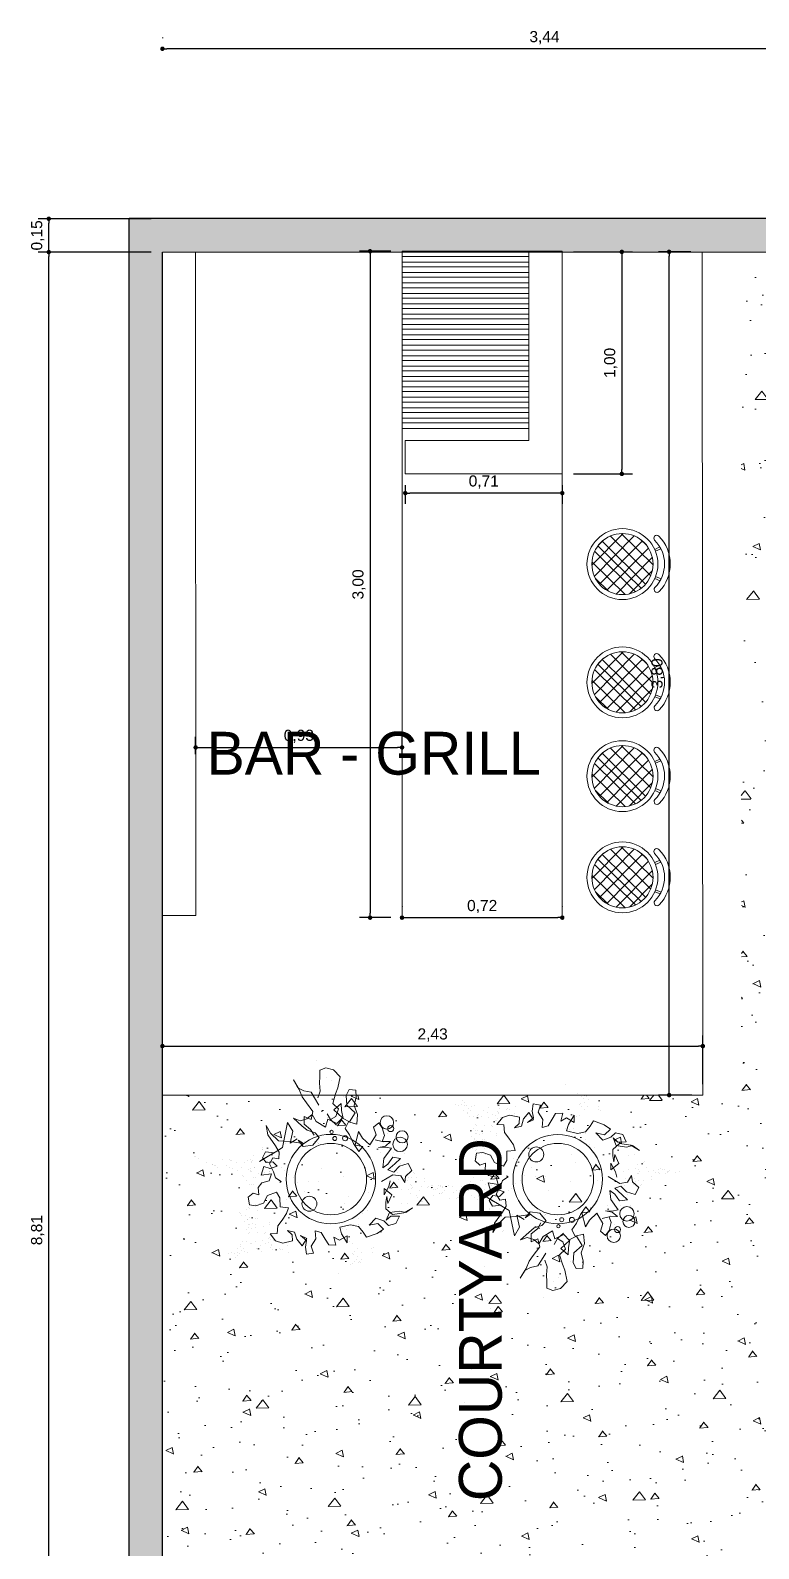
# Model space of a CAD drawing. Header units: millimetres. Extents: x 3757.5 to 3780.5, y 860.5 to 875.7.
# Drawn here: x 3757.48 to 3760.76, y 866.7 to 873.53 of the extents above; entities that cross this region are included whole.
import ezdxf

# ---------------------------------------------------------------- set-up
doc = ezdxf.new("R2010")
doc.units = ezdxf.units.MM
for name, color, linetype, lineweight in [('COTA', 1, 'Continuous', 18), ('MUEBLES2', 42, 'Continuous', 0), ('MUROS', 12, 'Continuous', 18), ('paredes', 1, 'Continuous', 30), ('TEXTO', 7, 'Continuous', 0), ('vegetacion', 74, 'Continuous', 0)]:
    doc.layers.add(name, color=color, linetype=linetype, lineweight=lineweight)
doc.layers.add('hatch', color=7, linetype='Continuous')
doc.layers.add('MUEBLES', color=3, linetype='Continuous')
doc.styles.get("Standard").update_dxf_attribs({"font": 'arial.ttf'})
doc.styles.add('TEXTOS', font='AGENCYR.TTF')
doc.dimstyles.new('ARQUITECTURA', dxfattribs={"dimtxt": 0.05, "dimasz": 0.02, "dimexe": 0.048, "dimexo": 0.05, "dimgap": 0.02, "dimtad": 1, "dimtoh": 1, "dimzin": 1, "dimtxsty": 'Standard', "dimblk": 'DOT', "dimcen": 0.02, "dimazin": 0, "dimtfac": 1, "dimtmove": 0, "dimatfit": 3, "dimldrblk": 'ARCHTICK', "dimfxl": 1, "dimarcsym": 0})

# ---------------------------------------------------------------- blocks, each defined once
blk = doc.blocks.new('_Dot')
at = {"color": 0, "linetype": 'ByBlock', "lineweight": -2}
blk.add_line((-0.5, 0), (-1, 0), dxfattribs=at)
at = {"color": 0, "linetype": 'ByBlock', "const_width": 0.5}
blk.add_lwpolyline([(-0.25, 0, 1), (0.25, 0, 1)], format="xyb", close=True, dxfattribs=at)
blk = doc.blocks.new('*D375')
at = {"color": 0, "lineweight": -2, "transparency": 16777216}
for p, q in [((3758.0237, 872.5352), (3757.5142, 872.5352)), ((3757.5622, 863.7465), (3757.5622, 872.5152)), ((3758.0237, 863.7265), (3757.5142, 863.7265))]:
    blk.add_line(p, q, dxfattribs=at)
at = {"layer": 'Defpoints', "color": 0, "transparency": 16777216}
for p in [(3757.5622, 872.5352), (3758.0737, 872.5352), (3758.0737, 863.7265)]:
    blk.add_point(p, dxfattribs=at)
at = {"color": 0, "lineweight": -2, "transparency": 16777216, "xscale": 0.02, "yscale": 0.02, "zscale": 0.02}
for p, rotation in [((3757.5622, 872.5352), 90), ((3757.5622, 863.7265), 270)]:
    blk.add_blockref('_Dot', p, dxfattribs=dict(at, rotation=rotation))
at = {"color": 0, "lineweight": 0, "transparency": 16777216, "insert": (3757.5122, 868.1308), "char_height": 0.05, "attachment_point": 5, "rotation": 90}
blk.add_mtext('8,81', dxfattribs=at)
blk = doc.blocks.new('_ArchTick')
at = {"layer": 'COTA', "color": 0, "linetype": 'Continuous', "const_width": 0.15}
blk.add_lwpolyline([(-0.5, -0.5), (0.5, 0.5)], dxfattribs=at)
blk = doc.blocks.new('*D331')
at = {"color": 0, "lineweight": -2, "transparency": 16777216}
for p, q in [((3758.0737, 873.5006), (3758.0737, 873.4986)), ((3761.5137, 873.5006), (3761.5137, 873.4986)), ((3761.4937, 873.4506), (3758.0937, 873.4506))]:
    blk.add_line(p, q, dxfattribs=at)
at = {"layer": 'Defpoints', "color": 0, "transparency": 16777216}
for p in [(3758.0737, 873.4506), (3758.0737, 873.4506), (3761.5137, 873.4506)]:
    blk.add_point(p, dxfattribs=at)
at = {"color": 0, "lineweight": -2, "transparency": 16777216, "xscale": 0.02, "yscale": 0.02, "zscale": 0.02, "rotation": 180}
blk.add_blockref('_Dot', (3758.0737, 873.4506), dxfattribs=at)
at = {"color": 0, "lineweight": -2, "transparency": 16777216, "xscale": 0.02, "yscale": 0.02, "zscale": 0.02}
blk.add_blockref('_Dot', (3761.5137, 873.4506), dxfattribs=at)
at = {"color": 0, "lineweight": 0, "transparency": 16777216, "insert": (3759.7937, 873.5006), "char_height": 0.05, "attachment_point": 5}
blk.add_mtext('3,44', dxfattribs=at)
blk = doc.blocks.new('*D334')
at = {"color": 0, "lineweight": -2, "transparency": 16777216}
for p, q in [((3758.0237, 872.6852), (3757.5142, 872.6852)), ((3757.5622, 872.5552), (3757.5622, 872.6652)), ((3757.8737, 872.5352), (3757.5142, 872.5352))]:
    blk.add_line(p, q, dxfattribs=at)
at = {"layer": 'Defpoints', "color": 0, "transparency": 16777216}
for p in [(3757.5622, 872.6852), (3758.0737, 872.6852), (3757.9237, 872.5352)]:
    blk.add_point(p, dxfattribs=at)
at = {"color": 0, "lineweight": -2, "transparency": 16777216, "xscale": 0.02, "yscale": 0.02, "zscale": 0.02}
for p, rotation in [((3757.5622, 872.6852), 90), ((3757.5622, 872.5352), 270)]:
    blk.add_blockref('_Dot', p, dxfattribs=dict(at, rotation=rotation))
at = {"color": 0, "lineweight": 0, "transparency": 16777216, "insert": (3757.5122, 872.6102), "char_height": 0.05, "attachment_point": 5, "rotation": 90}
blk.add_mtext('0,15', dxfattribs=at)
blk = doc.blocks.new('maseta .7')
at = {"layer": 'MUEBLES', "lineweight": 13, "ltscale": 0.3}
for radius in [0.1, 0.08]:
    blk.add_circle((481.8346, 69.1408), radius, dxfattribs=at)
at = {"layer": 'vegetacion', "lineweight": 0, "extrusion": (0, 0, -1)}
for p, q in [((481.7739, 69.3437), (481.7739, 69.3437)), ((481.9833, 69.34), (481.9833, 69.34)), ((481.9894, 69.3389), (481.9894, 69.3389)), ((481.9973, 69.3377), (481.9973, 69.3377)), ((482.0003, 69.3455), (482.0003, 69.3455)), ((482.0038, 69.3454), (482.0038, 69.3454)), ((482.0041, 69.3525), (482.0041, 69.3525)), ((482.0061, 69.3577), (482.0061, 69.3577)), ((482.0079, 69.3355), (482.0079, 69.3355)), ((482.011, 69.3487), (482.011, 69.3487)), ((482.0189, 69.3475), (482.0189, 69.3475)), ((482.0235, 69.3517), (482.0235, 69.3517)), ((481.7308, 69.302), (481.7308, 69.302)), ((481.732, 69.3099), (481.732, 69.3099)), ((481.7336, 69.3081), (481.7336, 69.3081)), ((481.7364, 69.3107), (481.7364, 69.3107)), ((481.7364, 69.3107), (481.7364, 69.3107)), ((481.7364, 69.3107), (481.7364, 69.3107)), ((481.7415, 69.3052), (481.7415, 69.3052)), ((481.7452, 69.3103), (481.7452, 69.3103)), ((481.749, 69.3155), (481.749, 69.3155)), ((481.7517, 69.318), (481.7517, 69.318)), ((481.8941, 69.3205), (481.8941, 69.3205)), ((481.898, 69.3053), (481.898, 69.3053)), ((481.9081, 69.3164), (481.9081, 69.3164)), ((481.9126, 69.3189), (481.9126, 69.3189)), ((481.9143, 69.317), (481.9143, 69.317)), ((481.9287, 69.3218), (481.9287, 69.3218)), ((481.9314, 69.3022), (481.9314, 69.3022)), ((481.9328, 69.3137), (481.9328, 69.3137)), ((481.9345, 69.3118), (481.9345, 69.3118)), ((481.9356, 69.318), (481.9356, 69.318)), ((481.9394, 69.3011), (481.9394, 69.3011)), ((481.9414, 69.3081), (481.9414, 69.3081)), ((481.9446, 69.2991), (481.9446, 69.2991)), ((481.9478, 69.3122), (481.9478, 69.3122)), ((481.9529, 69.3306), (481.9529, 69.3306)), ((481.9564, 69.3083), (481.9564, 69.3083)), ((481.9578, 69.3198), (481.9578, 69.3198)), ((481.9651, 69.3266), (481.9651, 69.3266)), ((481.9716, 69.3122), (481.9716, 69.3122)), ((481.9789, 69.3189), (481.9789, 69.3189)), ((481.9798, 69.3181), (481.9798, 69.3181)), ((481.9904, 69.3176), (481.9904, 69.3176)), ((481.9936, 69.3325), (481.9936, 69.3325)), ((481.9984, 69.3182), (481.9984, 69.3182)), ((482.0015, 69.3296), (482.0015, 69.3296)), ((482.0022, 69.3269), (482.0022, 69.3269)), ((481.7101, 69.271), (481.7101, 69.271)), ((481.7105, 69.2816), (481.7105, 69.2816)), ((481.7138, 69.2744), (481.7138, 69.2744)), ((481.7346, 69.2868), (481.7346, 69.2868)), ((481.7403, 69.2972), (481.7403, 69.2972)), ((481.7432, 69.2812), (481.7432, 69.2812)), ((481.7497, 69.2889), (481.7497, 69.2889)), ((481.7508, 69.2951), (481.7508, 69.2951)), ((481.7517, 69.2941), (481.7517, 69.2941)), ((481.7579, 69.2709), (481.7579, 69.2709)), ((481.7639, 69.268), (481.7639, 69.268)), ((481.941, 69.2974), (481.941, 69.2974)), ((481.947, 69.2689), (481.947, 69.2689)), ((481.9539, 69.2872), (481.9539, 69.2872)), ((481.9548, 69.2898), (481.9548, 69.2898)), ((481.9605, 69.2764), (481.9605, 69.2764)), ((481.9699, 69.2919), (481.9699, 69.2919)), ((481.9766, 69.281), (481.9766, 69.281)), ((481.979, 69.2748), (481.979, 69.2748)), ((481.9861, 69.2745), (481.9861, 69.2745)), ((481.9865, 69.2851), (481.9865, 69.2851)), ((481.9869, 69.2957), (481.9869, 69.2957)), ((481.9896, 69.2982), (481.9896, 69.2982)), ((481.9907, 69.2787), (481.9907, 69.2787)), ((481.9927, 69.2857), (481.9927, 69.2857)), ((481.9933, 69.2795), (481.9933, 69.2795)), ((481.9964, 69.2909), (481.9964, 69.2909)), ((481.9982, 69.267), (481.9982, 69.267)), ((481.9991, 69.2678), (481.9991, 69.2678)), ((482.0037, 69.2738), (482.0037, 69.2738)), ((481.7772, 69.2445), (481.7772, 69.2445)), ((481.7869, 69.2433), (481.7869, 69.2433)), ((481.795, 69.2474), (481.795, 69.2474)), ((481.9494, 69.2644), (481.9494, 69.2644)), ((481.9759, 69.2616), (481.9759, 69.2616)), ((481.9812, 69.2632), (481.9812, 69.2632)), ((481.9813, 69.2429), (481.9813, 69.2429)), ((481.9888, 69.2311), (481.9888, 69.2311)), ((481.9953, 69.2626), (481.9953, 69.2626)), ((481.999, 69.2439), (481.999, 69.2439)), ((482.0007, 69.2421), (482.0007, 69.2421)), ((482.005, 69.2614), (482.005, 69.2614)), ((482.0062, 69.2472), (482.0062, 69.2472)), ((482.0138, 69.261), (482.0138, 69.261)), ((482.0155, 69.2574), (482.0155, 69.2574)), ((482.0199, 69.2564), (482.0199, 69.2564)), ((481.7499, 69.2023), (481.7499, 69.2023)), ((481.7526, 69.2269), (481.7526, 69.2269)), ((481.7557, 69.2144), (481.7557, 69.2144)), ((481.7642, 69.2291), (481.7642, 69.2291)), ((481.9152, 69.2021), (481.9152, 69.2021)), ((481.9216, 69.2063), (481.9216, 69.2063)), ((481.9807, 69.227), (481.9807, 69.227)), ((481.7399, 69.193), (481.7399, 69.193)), ((481.7885, 69.1699), (481.7885, 69.1699)), ((481.7927, 69.1874), (481.7927, 69.1874)), ((481.8869, 69.1793), (481.8869, 69.1793)), ((481.9067, 69.1635), (481.9067, 69.1635)), ((481.9999, 69.1732), (481.9999, 69.1732)), ((482.0022, 69.189), (482.0022, 69.189)), ((482.0043, 69.1739), (482.0043, 69.1739)), ((482.0058, 69.1889), (482.0058, 69.1889)), ((482.0111, 69.1904), (482.0111, 69.1904)), ((482.0188, 69.1839), (482.0188, 69.1839)), ((482.0265, 69.1757), (482.0265, 69.1757)), ((482.029, 69.173), (482.029, 69.173)), ((482.0429, 69.1653), (482.0429, 69.1653)), ((482.0881, 69.168), (482.0881, 69.168)), ((482.0924, 69.1652), (482.0924, 69.1652)), ((482.095, 69.1642), (482.095, 69.1642)), ((482.1003, 69.164), (482.1003, 69.164)), ((482.1012, 69.1648), (482.1012, 69.1648)), ((481.637, 69.1403), (481.637, 69.1403)), ((481.6404, 69.1367), (481.6404, 69.1367)), ((481.6536, 69.1353), (481.6536, 69.1353)), ((481.6563, 69.1582), (481.6563, 69.1582)), ((481.6679, 69.1604), (481.6679, 69.1604)), ((481.6756, 69.13), (481.6756, 69.13)), ((481.7471, 69.152), (481.7471, 69.152)), ((481.7562, 69.1587), (481.7562, 69.1587)), ((481.8081, 69.1302), (481.8081, 69.1302)), ((481.8611, 69.152), (481.8611, 69.152)), ((481.8825, 69.1565), (481.8825, 69.1565)), ((481.9161, 69.1552), (481.9161, 69.1552)), ((481.9291, 69.1503), (481.9291, 69.1503)), ((481.9412, 69.1427), (481.9412, 69.1427)), ((481.949, 69.138), (481.949, 69.138)), ((481.9596, 69.1376), (481.9596, 69.1376)), ((481.9726, 69.153), (481.9726, 69.153)), ((481.9732, 69.1468), (481.9732, 69.1468)), ((481.9734, 69.1521), (481.9734, 69.1521)), ((481.9834, 69.1579), (481.9834, 69.1579)), ((481.995, 69.1619), (481.995, 69.1619)), ((482.007, 69.1508), (482.007, 69.1508)), ((482.0079, 69.1517), (482.0079, 69.1517)), ((482.0118, 69.1621), (482.0118, 69.1621)), ((482.0135, 69.1603), (482.0135, 69.1603)), ((482.0144, 69.1373), (482.0144, 69.1373)), ((482.0152, 69.1584), (482.0152, 69.1584)), ((482.0155, 69.1416), (482.0155, 69.1416)), ((482.0159, 69.154), (482.0159, 69.154)), ((482.0171, 69.1398), (482.0171, 69.1398)), ((482.0205, 69.1582), (482.0205, 69.1582)), ((482.0205, 69.1344), (482.0205, 69.1344)), ((482.0205, 69.1344), (482.0205, 69.1344)), ((482.025, 69.1386), (482.025, 69.1386)), ((482.0315, 69.1446), (482.0315, 69.1446)), ((482.0355, 69.1568), (482.0355, 69.1568)), ((482.0493, 69.1474), (482.0493, 69.1474)), ((482.0542, 69.1622), (482.0542, 69.1622)), ((482.0598, 69.147), (482.0598, 69.147)), ((482.0622, 69.1628), (482.0622, 69.1628)), ((482.0634, 69.1469), (482.0634, 69.1469)), ((482.0651, 69.145), (482.0651, 69.145)), ((482.0691, 69.159), (482.0691, 69.159)), ((482.0811, 69.148), (482.0811, 69.148)), ((482.1153, 69.1625), (482.1153, 69.1625)), ((482.1336, 69.1574), (482.1336, 69.1574)), ((482.1415, 69.1545), (482.1415, 69.1545)), ((482.1442, 69.1552), (482.1442, 69.1552)), ((481.5648, 69.1007), (481.5648, 69.1007)), ((481.5648, 69.1007), (481.5648, 69.1007)), ((481.5736, 69.1003), (481.5736, 69.1003)), ((481.5863, 69.1069), (481.5863, 69.1069)), ((481.588, 69.1051), (481.588, 69.1051)), ((481.5906, 69.1059), (481.5906, 69.1059)), ((481.5923, 69.104), (481.5923, 69.104)), ((481.5959, 69.1039), (481.5959, 69.1039)), ((481.5962, 69.1127), (481.5962, 69.1127)), ((481.6016, 69.1143), (481.6016, 69.1143)), ((481.6052, 69.1159), (481.6052, 69.1159)), ((481.6095, 69.1149), (481.6095, 69.1149)), ((481.6101, 69.1069), (481.6101, 69.1069)), ((481.611, 69.1077), (481.611, 69.1077)), ((481.6182, 69.111), (481.6182, 69.111)), ((481.6201, 69.1145), (481.6201, 69.1145)), ((481.6286, 69.1035), (481.6286, 69.1035)), ((481.63, 69.0964), (481.63, 69.0964)), ((481.6334, 69.1148), (481.6334, 69.1148)), ((481.6347, 69.1245), (481.6347, 69.1245)), ((481.6469, 69.0984), (481.6469, 69.0984)), ((481.6522, 69.1203), (481.6522, 69.1203)), ((481.6532, 69.1247), (481.6532, 69.1247)), ((481.6556, 69.1166), (481.6556, 69.1166)), ((481.6582, 69.1157), (481.6582, 69.1157)), ((481.6587, 69.128), (481.6587, 69.128)), ((481.6594, 69.0997), (481.6594, 69.0997)), ((481.6656, 69.1003), (481.6656, 69.1003)), ((481.6658, 69.1074), (481.6658, 69.1074)), ((481.6861, 69.1278), (481.6861, 69.1278)), ((481.6863, 69.111), (481.6863, 69.111)), ((481.6919, 69.0958), (481.6919, 69.0958)), ((481.7392, 69.1072), (481.7392, 69.1072)), ((481.7404, 69.1151), (481.7404, 69.1151)), ((481.7485, 69.1192), (481.7485, 69.1192)), ((481.8608, 69.1211), (481.8608, 69.1211)), ((481.9974, 69.1079), (481.9974, 69.1079)), ((481.9982, 69.107), (481.9982, 69.107)), ((481.9989, 69.1025), (481.9989, 69.1025)), ((482.0139, 69.1249), (482.0139, 69.1249)), ((481.6546, 69.0902), (481.6546, 69.0902)), ((481.6563, 69.0883), (481.6563, 69.0883)), ((481.6707, 69.0948), (481.6707, 69.0948)), ((481.6893, 69.0747), (481.6893, 69.0747)), ((481.8427, 69.0617), (481.8427, 69.0617)), ((481.8783, 69.0691), (481.8783, 69.0691)), ((481.8783, 69.0691), (481.8783, 69.0691)), ((481.8783, 69.0691), (481.8783, 69.0691)), ((481.8783, 69.0691), (481.8783, 69.0691)), ((481.8792, 69.0682), (481.8792, 69.0682)), ((481.8792, 69.0682), (481.8792, 69.0682)), ((481.8808, 69.0664), (481.8808, 69.0664)), ((481.8808, 69.0664), (481.8808, 69.0664)), ((481.887, 69.0653), (481.887, 69.0653)), ((481.9101, 69.0697), (481.9101, 69.0697)), ((481.9496, 69.0841), (481.9496, 69.0841)), ((481.9558, 69.0847), (481.9558, 69.0847)), ((481.6866, 69.05), (481.6866, 69.05)), ((481.7088, 69.0536), (481.7088, 69.0536)), ((481.7365, 69.0366), (481.7365, 69.0366)), ((481.7383, 69.0604), (481.7383, 69.0604)), ((481.7321, 69.0155), (481.7321, 69.0155)), ((481.848, 68.9934), (481.848, 68.9934)), ((481.8715, 69.0066), (481.8715, 69.0066)), ((481.8456, 68.9537), (481.8456, 68.9537)), ((481.8789, 68.925), (481.8789, 68.925)), ((481.8911, 68.9193), (481.8911, 68.9193)), ((481.9208, 68.8872), (481.9208, 68.8872))]:
    blk.add_line(p, q, dxfattribs=at)
at = {"layer": 'vegetacion', "lineweight": 0}
for points in [[(481.97, 69.1098), (481.9904, 69.1117), (481.9945, 69.1257), (481.9842, 69.1349), (481.9699, 69.1301), (481.9578, 69.1377), (481.9723, 69.146), (481.9873, 69.1445), (481.9889, 69.1648), (481.9674, 69.1568), (481.9689, 69.1735), (481.9842, 69.1809), (481.99, 69.193), (481.9853, 69.2091), (481.9985, 69.2077), (482.0069, 69.2189), (482.0005, 69.235), (481.9863, 69.2338), (481.9709, 69.2247), (481.9658, 69.2063), (481.9477, 69.1946), (481.9375, 69.2056), (481.9329, 69.2253), (481.9143, 69.2233), (481.9157, 69.2365), (481.9225, 69.2531), (481.9292, 69.2678), (481.9272, 69.2847), (481.9424, 69.2886), (481.927, 69.3015), (481.9103, 69.3031), (481.8896, 69.2941), (481.8935, 69.2807), (481.9056, 69.2732), (481.8897, 69.2738), (481.8814, 69.2883), (481.8668, 69.3003), (481.8599, 69.282), (481.8749, 69.2788), (481.8592, 69.2864), (481.8589, 69.3015), (481.8533, 69.3167), (481.8381, 69.3111), (481.8464, 69.2967), (481.8395, 69.2784), (481.845, 69.2614), (481.8309, 69.2619), (481.819, 69.2748), (481.8088, 69.2858), (481.7928, 69.2828), (481.801, 69.2666), (481.787, 69.2707), (481.7724, 69.2571), (481.7694, 69.2731), (481.7856, 69.2557), (481.793, 69.2422), (481.7705, 69.2315), (481.7519, 69.2314), (481.7391, 69.2416), (481.7297, 69.2517), (481.708, 69.2384), (481.696, 69.2256), (481.7116, 69.2161), (481.7296, 69.2243), (481.7182, 69.2053), (481.6989, 69.2078), (481.6868, 69.2153), (481.6715, 69.208), (481.6673, 69.1904), (481.686, 69.1941), (481.6944, 69.2053), (481.691, 69.1869), (481.6695, 69.1789), (481.6553, 69.1794), (481.6424, 69.1658), (481.6589, 69.181), (481.6831, 69.1898), (481.7005, 69.1803), (481.7034, 69.1661), (481.7038, 69.1528), (481.6982, 69.168), (481.6939, 69.147), (481.7138, 69.1365), (481.7108, 69.1508), (481.7047, 69.1298), (481.7042, 69.1174)], [(481.723, 69.1229), (481.701, 69.1025), (481.6833, 69.1014), (481.6714, 69.1143), (481.6726, 69.1001), (481.6614, 69.0846), (481.6724, 69.0709), (481.6904, 69.0808), (481.6999, 69.0964), (481.714, 69.0941), (481.7018, 69.0777), (481.6915, 69.0631), (481.7093, 69.0642), (481.717, 69.0816), (481.7262, 69.0918), (481.7281, 69.0714), (481.7165, 69.0453), (481.7315, 69.0456), (481.7449, 69.0495), (481.7306, 69.043), (481.7213, 69.031), (481.7399, 69.0347), (481.7558, 69.0341), (481.7399, 69.0347), (481.7376, 69.0207), (481.7459, 69.0044), (481.7561, 68.9952), (481.7654, 69.0072), (481.7563, 69.0226), (481.7652, 69.0479), (481.7842, 69.0365), (481.7961, 69.0237), (481.7973, 69.0555), (481.7796, 69.0544), (481.7863, 69.0674), (481.8016, 69.0526), (481.8142, 69.0354), (481.827, 69.0234), (481.8229, 69.0076), (481.8035, 69.0084), (481.8062, 68.9871), (481.8179, 68.9689), (481.8171, 68.9495), (481.821, 68.9343), (481.8361, 68.9364), (481.8401, 68.9504), (481.8339, 68.9718), (481.8123, 68.9842), (481.8202, 69.0069), (481.836, 69.0027), (481.8433, 68.9856), (481.8471, 68.9704), (481.8601, 68.9876), (481.8377, 69.0009), (481.8471, 69.0164), (481.869, 69.0112), (481.8706, 69.0297), (481.8933, 69.0217), (481.906, 69.008), (481.9153, 69.02), (481.9288, 69.0274), (481.9447, 69.025), (481.923, 69.0374), (481.9092, 69.045), (481.8907, 69.0466), (481.8795, 69.0549), (481.89, 69.0749), (481.9106, 69.082), (481.9243, 69.0709), (481.9113, 69.0758), (481.937, 69.0775), (481.9538, 69.0795), (481.9672, 69.0816), (481.9879, 69.0684), (482.0015, 69.0538), (481.9934, 69.0735), (481.9712, 69.0938), (481.9601, 69.1058), (481.9581, 69.1209), (481.9714, 69.1213), (481.9763, 69.1361), (481.9637, 69.1516), (481.9562, 69.1634), (481.9423, 69.1692), (481.945, 69.1718)], [(481.9269, 69.0681), (481.9406, 69.0809), (481.9405, 69.0535), (481.9557, 69.037), (481.9553, 69.0944), (481.9663, 69.1046), (481.9782, 69.1157), (481.9965, 69.1326), (481.9846, 69.1216), (481.9736, 69.1114), (481.9846, 69.1216), (481.9993, 69.1352)], [(481.8954, 68.9845), (481.9081, 68.9708), (481.9183, 68.9598), (481.9351, 68.96), (481.9491, 68.9559), (481.9627, 68.9412), (481.9457, 68.9596), (481.9357, 68.9741), (481.9237, 68.9852), (481.9057, 69.0009), (481.9056, 69.0195), (481.9222, 69.0162), (481.9185, 69.0331), (481.902, 69.0417), (481.8918, 69.0527), (481.8918, 69.0527)], [(481.901, 68.9692), (481.8986, 68.9534), (481.9041, 68.9364), (481.9062, 68.9213), (481.9092, 68.9071), (481.8974, 68.8996), (481.8798, 68.9002), (481.8617, 68.9124), (481.8618, 68.9381), (481.8641, 68.9521), (481.8658, 68.9742), (481.8503, 68.9836), (481.8527, 69.0012), (481.8628, 69.0105), (481.873, 68.9995), (481.8628, 69.0105), (481.8472, 69.0199), (481.8472, 69.0199)]]:
    blk.add_lwpolyline(points, dxfattribs=at)
for centre, radius in [((481.8702, 69.2047), 0.0168), ((481.825, 69.0624), 0.00125), ((481.6992, 69.0327), 0.0162), ((481.6985, 69.0151), 0.0135), ((481.8226, 69.0448), 0.00559), ((481.8449, 69.0501), 0.0045), ((481.855, 69.0373), 0.00375), ((481.7272, 69.0025), 0.00673), ((481.7383, 68.9906), 0.015)]:
    blk.add_circle(centre, radius, dxfattribs=at)
blk = doc.blocks.new('A$C2D7523E5')
at = {"layer": 'hatch', "lineweight": 0}
for p, q in [((0.1981, 0.3339), (0.025, 0.1886)), ((0.2521, 0.3171), (0.0322, 0.1324)), ((0.0957, 0.3102), (0.0661, 0.2853)), ((0.3169, 0.1072), (0.1321, 0.3274)), ((0.3338, 0.1611), (0.1881, 0.3347)), ((0.2331, 0.0342), (0.0456, 0.2576)), ((0.2913, 0.2877), (0.0543, 0.0888)), ((0.2625, 0.0486), (0.0649, 0.284)), ((0.3188, 0.2487), (0.0879, 0.0549)), ((0.2875, 0.0682), (0.0885, 0.3052)), ((0.3116, 0.2617), (0.2833, 0.2954)), ((0.1789, 0.0247), (0.0269, 0.2058)), ((0.3338, 0.1991), (0.1342, 0.0316)), ((0.0961, 0.0493), (0.0368, 0.12)), ((0.3272, 0.1314), (0.2021, 0.0263))]:
    blk.add_line(p, q, dxfattribs=at)
at = {"layer": 'MUEBLES', "lineweight": 0}
for p, q in [((0.3497, 0.239), (0.3771, 0.2486)), ((0.3528, 0.2293), (0.3811, 0.2392)), ((0.3368, 0.0921), (0.3622, 0.078)), ((0.3416, 0.1012), (0.3678, 0.0865))]:
    blk.add_line(p, q, dxfattribs=at)
for radius in [0.1798, 0.1551]:
    blk.add_circle((0.1798, 0.1798), radius, dxfattribs=at)
for centre, radius, start, end in [((0.365, 0.2946), 0.0146, 39.74153, 219.74153), ((0.2225, 0.1761), 0.1707, 310.277, 39.74153), ((0.2225, 0.1761), 0.2, 310.277, 39.74153), ((0.3423, 0.0347), 0.0146, 130.277, 310.277)]:
    blk.add_arc(centre, radius, start, end, dxfattribs=at)
blk = doc.blocks.new('*D381')
at = {"color": 0, "lineweight": -2, "transparency": 16777216}
for p, q in [((3759.9237, 872.536), (3760.1897, 872.536)), ((3760.1417, 872.516), (3760.1417, 871.556)), ((3759.9237, 871.536), (3760.1897, 871.536))]:
    blk.add_line(p, q, dxfattribs=at)
at = {"layer": 'Defpoints', "color": 0, "transparency": 16777216}
for p in [(3759.8737, 872.536), (3759.8737, 871.536), (3760.1417, 871.536)]:
    blk.add_point(p, dxfattribs=at)
at = {"color": 0, "lineweight": -2, "transparency": 16777216, "xscale": 0.02, "yscale": 0.02, "zscale": 0.02}
for p, rotation in [((3760.1417, 872.536), 90), ((3760.1417, 871.536), 270)]:
    blk.add_blockref('_Dot', p, dxfattribs=dict(at, rotation=rotation))
at = {"color": 0, "lineweight": 0, "transparency": 16777216, "insert": (3760.0917, 872.036), "char_height": 0.05, "attachment_point": 5, "rotation": 90}
blk.add_mtext('1,00', dxfattribs=at)
blk = doc.blocks.new('*D382')
at = {"color": 0, "lineweight": -2, "transparency": 16777216}
for p, q in [((3759.167, 871.486), (3759.167, 871.4017)), ((3759.8737, 871.486), (3759.8737, 871.4017)), ((3759.8537, 871.4497), (3759.187, 871.4497))]:
    blk.add_line(p, q, dxfattribs=at)
at = {"layer": 'Defpoints', "color": 0, "transparency": 16777216}
for p in [(3759.167, 871.536), (3759.8737, 871.536), (3759.167, 871.4497)]:
    blk.add_point(p, dxfattribs=at)
at = {"color": 0, "lineweight": -2, "transparency": 16777216, "xscale": 0.02, "yscale": 0.02, "zscale": 0.02, "rotation": 180}
blk.add_blockref('_Dot', (3759.167, 871.4497), dxfattribs=at)
at = {"color": 0, "lineweight": -2, "transparency": 16777216, "xscale": 0.02, "yscale": 0.02, "zscale": 0.02}
blk.add_blockref('_Dot', (3759.8737, 871.4497), dxfattribs=at)
at = {"color": 0, "lineweight": 0, "transparency": 16777216, "insert": (3759.5204, 871.4997), "char_height": 0.05, "attachment_point": 5}
blk.add_mtext('0,71', dxfattribs=at)
blk = doc.blocks.new('*D383')
at = {"color": 0, "lineweight": -2, "transparency": 16777216}
for p, q in [((3759.1024, 872.5389), (3758.9606, 872.5389)), ((3759.0086, 872.5189), (3759.0086, 869.558)), ((3759.1024, 869.538), (3758.9606, 869.538))]:
    blk.add_line(p, q, dxfattribs=at)
at = {"layer": 'Defpoints', "color": 0, "transparency": 16777216}
for p in [(3759.1524, 872.5389), (3759.0086, 869.538), (3759.1524, 869.538)]:
    blk.add_point(p, dxfattribs=at)
at = {"color": 0, "lineweight": -2, "transparency": 16777216, "xscale": 0.02, "yscale": 0.02, "zscale": 0.02}
for p, rotation in [((3759.0086, 872.5389), 90), ((3759.0086, 869.538), 270)]:
    blk.add_blockref('_Dot', p, dxfattribs=dict(at, rotation=rotation))
at = {"color": 0, "lineweight": 0, "transparency": 16777216, "insert": (3758.9585, 871.0384), "char_height": 0.05, "attachment_point": 5, "rotation": 90}
blk.add_mtext('3,00', dxfattribs=at)
blk = doc.blocks.new('*D384')
at = {"color": 0, "lineweight": -2, "transparency": 16777216}
for p, q in [((3758.2234, 870.2736), (3758.2234, 870.3524)), ((3759.1524, 870.2736), (3759.1524, 870.3524)), ((3758.2434, 870.3044), (3759.1324, 870.3044))]:
    blk.add_line(p, q, dxfattribs=at)
at = {"layer": 'Defpoints', "color": 0, "transparency": 16777216}
for p in [(3759.1524, 870.3044), (3758.2234, 870.2236), (3759.1524, 870.2236)]:
    blk.add_point(p, dxfattribs=at)
at = {"color": 0, "lineweight": -2, "transparency": 16777216, "xscale": 0.02, "yscale": 0.02, "zscale": 0.02, "rotation": 180}
blk.add_blockref('_Dot', (3758.2234, 870.3044), dxfattribs=at)
at = {"color": 0, "lineweight": -2, "transparency": 16777216, "xscale": 0.02, "yscale": 0.02, "zscale": 0.02}
blk.add_blockref('_Dot', (3759.1524, 870.3044), dxfattribs=at)
at = {"color": 0, "lineweight": 0, "transparency": 16777216, "insert": (3758.6879, 870.3545), "char_height": 0.05, "attachment_point": 5}
blk.add_mtext('0,93', dxfattribs=at)
blk = doc.blocks.new('*D385')
at = {"color": 0, "lineweight": -2, "transparency": 16777216}
for p, q in [((3759.1524, 869.588), (3759.1524, 869.586)), ((3759.8737, 869.588), (3759.8737, 869.586)), ((3759.1724, 869.538), (3759.8537, 869.538))]:
    blk.add_line(p, q, dxfattribs=at)
at = {"layer": 'Defpoints', "color": 0, "transparency": 16777216}
for p in [(3759.1524, 869.538), (3759.8737, 869.538), (3759.8737, 869.538)]:
    blk.add_point(p, dxfattribs=at)
at = {"color": 0, "lineweight": -2, "transparency": 16777216, "xscale": 0.02, "yscale": 0.02, "zscale": 0.02, "rotation": 180}
blk.add_blockref('_Dot', (3759.1524, 869.538), dxfattribs=at)
at = {"color": 0, "lineweight": -2, "transparency": 16777216, "xscale": 0.02, "yscale": 0.02, "zscale": 0.02}
blk.add_blockref('_Dot', (3759.8737, 869.538), dxfattribs=at)
at = {"color": 0, "lineweight": 0, "transparency": 16777216, "insert": (3759.5131, 869.588), "char_height": 0.05, "attachment_point": 5}
blk.add_mtext('0,72', dxfattribs=at)
blk = doc.blocks.new('*D386')
at = {"color": 0, "lineweight": -2, "transparency": 16777216}
for p, q in [((3758.0737, 868.788), (3758.0737, 869.0077)), ((3758.0937, 868.9597), (3760.4865, 868.9597)), ((3760.5065, 868.7889), (3760.5065, 869.0077))]:
    blk.add_line(p, q, dxfattribs=at)
at = {"layer": 'Defpoints', "color": 0, "transparency": 16777216}
for p in [(3760.5065, 868.9597), (3760.5065, 868.7389), (3758.0737, 868.738)]:
    blk.add_point(p, dxfattribs=at)
at = {"color": 0, "lineweight": -2, "transparency": 16777216, "xscale": 0.02, "yscale": 0.02, "zscale": 0.02, "rotation": 180}
blk.add_blockref('_Dot', (3758.0737, 868.9597), dxfattribs=at)
at = {"color": 0, "lineweight": -2, "transparency": 16777216, "xscale": 0.02, "yscale": 0.02, "zscale": 0.02}
blk.add_blockref('_Dot', (3760.5065, 868.9597), dxfattribs=at)
at = {"color": 0, "lineweight": 0, "transparency": 16777216, "insert": (3759.2901, 869.0097), "char_height": 0.05, "attachment_point": 5}
blk.add_mtext('2,43', dxfattribs=at)
blk = doc.blocks.new('*D387')
at = {"color": 0, "lineweight": -2, "transparency": 16777216}
for p, q in [((3760.453, 872.5363), (3760.3067, 872.5363)), ((3760.3547, 868.7589), (3760.3547, 872.5163)), ((3760.4565, 868.7389), (3760.3067, 868.7389))]:
    blk.add_line(p, q, dxfattribs=at)
at = {"layer": 'Defpoints', "color": 0, "transparency": 16777216}
for p in [(3760.3547, 872.5363), (3760.503, 872.5363), (3760.5065, 868.7389)]:
    blk.add_point(p, dxfattribs=at)
at = {"color": 0, "lineweight": -2, "transparency": 16777216, "xscale": 0.02, "yscale": 0.02, "zscale": 0.02}
for p, rotation in [((3760.3547, 872.5363), 90), ((3760.3547, 868.7389), 270)]:
    blk.add_blockref('_Dot', p, dxfattribs=dict(at, rotation=rotation))
at = {"color": 0, "lineweight": 0, "transparency": 16777216, "insert": (3760.3047, 870.6376), "char_height": 0.05, "attachment_point": 5, "rotation": 90}
blk.add_mtext('3,80', dxfattribs=at)

msp = doc.modelspace()

# ---------------------------------------------------------------- hatches: boundary and pattern name
at = {"true_color": 0xb9c2b1}
h = msp.add_hatch(color=9, dxfattribs=at)
h.paths.add_polyline_path([(3768.6937, 871.2165), (3768.6937, 871.3665), (3767.2537, 871.3665), (3767.2537, 871.2165)], flags=17)
h.paths.add_polyline_path([(3761.5137, 870.2664), (3761.6637, 870.2664), (3761.6637, 871.2165), (3764.5637, 871.2165), (3764.5637, 867.8665), (3764.7137, 867.8665), (3764.7137, 871.2165), (3765.4037, 871.2165), (3765.4037, 871.3665), (3761.5136, 871.3665)], flags=17)
h.paths.add_polyline_path([(3770.4037, 871.2165), (3770.4037, 871.3665), (3768.8937, 871.3665), (3768.8937, 871.2165)], flags=17)
h.paths.add_polyline_path([(3770.5037, 869.8165), (3770.5037, 871.1665), (3770.6537, 871.1665), (3770.6537, 869.8165)], flags=17)
h.paths.add_polyline_path([(3770.6537, 869.6165), (3770.5137, 869.6165), (3770.5137, 869.0365), (3770.6377, 869.0365), (3770.6537, 869.0365)], flags=17)
h.paths.add_polyline_path([(3770.5137, 867.4265), (3770.5137, 866.8665), (3770.6637, 866.8665), (3770.6637, 867.4265)], flags=17)
h.paths.add_polyline_path([(3777.3237, 863.7265), (3777.3237, 863.5765), (3770.8137, 863.5765), (3770.8137, 863.7265), (3772.1737, 863.7265), (3772.1737, 864.2265), (3772.3237, 864.2265), (3772.3237, 863.7265)])
h.paths.add_polyline_path([(3771.6042, 866.6649), (3772.1737, 866.6665), (3772.1737, 866.1665), (3772.3237, 866.1565), (3772.3237, 866.8165), (3771.6137, 866.8071)], flags=17)
h.paths.add_polyline_path([(3767.8437, 864.5265), (3767.6937, 864.5265), (3767.6937, 863.7265), (3765.8337, 863.7265), (3765.8337, 866.4765), (3763.8837, 866.4765), (3763.8837, 866.3265), (3765.6837, 866.3265), (3765.6837, 863.7265), (3763.0837, 863.7265), (3763.0837, 866.4765), (3762.9337, 866.4765), (3762.9337, 864.6465), (3761.6637, 864.6465), (3761.6637, 866.3265), (3762.2337, 866.3265), (3762.2337, 866.4765), (3761.6637, 866.4765), (3761.6637, 867.8665), (3761.5137, 867.8665), (3761.5137, 864.4965), (3762.9337, 864.4965), (3762.9337, 863.7265), (3758.0737, 863.7265), (3758.0737, 872.5352), (3777.3199, 872.5437), (3777.3199, 872.6881), (3757.9237, 872.6881), (3757.9237, 863.5765), (3770.5637, 863.5765), (3770.5637, 863.7265), (3767.8437, 863.7265)])
h.paths.add_polyline_path([(3767.6937, 865.8965), (3767.8437, 865.8965), (3767.8437, 866.4761), (3767.6937, 866.4765)])
at = {"layer": 'vegetacion', "ltscale": 0.2}
h = msp.add_hatch(dxfattribs=at)
h.set_pattern_fill('AR-CONC', color=256, scale=0.002, angle=135, style=0)
h.set_pattern_definition([(185, (3908.1465, 692.48426), (-0.23510676, 0.2801893), [0.0381, -0.4191]), (130, (3908.1465, 692.48426), (-0.220354, -0.3200358), [0.03048, -0.33528]), (235.451, (3908.1269, 692.5076), (-0.4554605, -0.0398443), [0.03238, -0.35618]), (181.1842, (3908.07466, 692.4124), (-0.3239068, 0.4428205), [0.05715, -0.62865]), (231.6356, (3908.04767, 692.4493), (-0.6856529, -0.0141723), [0.04857, -0.53427]), (126.184, (3908.07466, 692.4124), (-0.6856528, -0.0141711), [0.04572, -0.50292]), (156, (3908.0567, 692.4663), (-0.06979054, 0.3590411), [0.0381, -0.4191]), (101, (3908.0567, 692.4663), (-0.3478824, -0.17307985), [0.03048, -0.33528]), (206.4514, (3908.0509, 692.49622), (-0.4176729, 0.1859601), [0.03238, -0.35618]), (172.5, (3908.1465, 692.48426), (-0.12394683, -0.11521094), [0, -0.331216, 0, -0.34036, 0, -0.33655]), (142.5, (3908.1465, 692.48426), (-0.236174, -0.04717945), [0, -0.194056, 0, -0.323596, 0, -0.12827]), (102.5, (3908.22661, 692.40416), (-0.18365239, 0.19985573), [0, -0.127, 0, -0.39624, 0, -0.52578]), (92.5, (3908.26253, 692.36823), (-0.24544479, 0.1735278), [0, -0.1651, 0, -0.263144, 0, -0.37338])])
h.paths.add_polyline_path([(3761.4081, 870.1984), (3760.8295, 870.1984), (3760.8295, 870.5984), (3761.4081, 870.5984)])
h.paths.add_polyline_path([(3760.8295, 870.6948), (3760.8295, 871.0948), (3761.4081, 871.0948), (3761.4081, 870.6948)])
h.paths.add_polyline_path([(3761.4081, 872.4098), (3761.4081, 871.2255), (3760.8295, 871.2255), (3760.8295, 872.4098)])
h.paths.add_polyline_path([(3760.8295, 868.7091), (3760.8295, 869.1091), (3761.4081, 869.1091), (3761.4081, 868.7091)])
h.paths.add_polyline_path([(3761.4081, 870.102), (3761.4081, 869.702), (3760.8295, 869.702), (3760.8295, 870.102)])
h.paths.add_polyline_path([(3760.8295, 869.2056), (3760.8295, 869.6056), (3761.4081, 869.6056), (3761.4081, 869.2056)])
h.paths.add_polyline_path([(3761.4081, 865.3903), (3760.8295, 865.3903), (3760.8295, 866.5746), (3761.4081, 866.5746)])
h.paths.add_polyline_path([(3761.4081, 866.7234), (3760.8295, 866.7234), (3760.8295, 867.1234), (3761.4081, 867.1234)])
h.paths.add_polyline_path([(3761.4081, 867.6199), (3761.4081, 867.2199), (3760.8295, 867.2199), (3760.8295, 867.6199)])
h.paths.add_polyline_path([(3761.4081, 867.7163), (3760.8295, 867.7163), (3760.8295, 868.1163), (3761.4081, 868.1163)])
h.paths.add_polyline_path([(3760.6809, 868.738), (3758.0737, 868.738), (3758.0737, 865.2265), (3761.5181, 865.2265), (3761.5181, 872.4783), (3760.6775, 872.4922)])
h.paths.add_polyline_path([(3761.4081, 868.2127), (3760.8295, 868.2127), (3760.8295, 868.6127), (3761.4081, 868.6127)])

# ---------------------------------------------------------------- linework, layer by layer
at = {"color": 1, "lineweight": 0}
msp.add_line((3758.2237, 869.547), (3758.2224, 872.5353), dxfattribs=at)
for points in [[(3758.0737, 868.738), (3760.5065, 868.7389), (3760.503, 872.5363)], [(3759.8737, 872.536), (3759.8737, 871.536), (3759.167, 871.536), (3759.167, 871.686), (3759.7237, 871.6859), (3759.7237, 871.686), (3759.7234, 872.5359)], [(3758.2237, 869.547), (3758.0737, 869.547)]]:
    msp.add_lwpolyline(points, dxfattribs=at)
msp.add_lwpolyline([(3759.1524, 872.5389), (3759.1524, 869.538), (3759.8737, 869.538), (3759.8737, 872.5389)], close=True, dxfattribs=at)
at = {"color": 8, "lineweight": 0, "true_color": 0x808080}
for points in [[(3759.7237, 872.4896), (3759.7237, 872.515), (3759.1524, 872.515), (3759.1524, 872.4896)], [(3759.7237, 872.4428), (3759.7237, 872.4682), (3759.1524, 872.4682), (3759.1524, 872.4428)], [(3759.7237, 872.396), (3759.7237, 872.4215), (3759.1524, 872.4215), (3759.1524, 872.396)], [(3759.7237, 872.3492), (3759.7237, 872.3747), (3759.1524, 872.3747), (3759.1524, 872.3492)], [(3759.7237, 872.3024), (3759.7237, 872.3279), (3759.1524, 872.3279), (3759.1524, 872.3024)], [(3759.7237, 872.2556), (3759.7237, 872.2811), (3759.1524, 872.2811), (3759.1524, 872.2556)], [(3759.7237, 872.2088), (3759.7237, 872.2343), (3759.1524, 872.2343), (3759.1524, 872.2088)], [(3759.7237, 872.162), (3759.7237, 872.1875), (3759.1524, 872.1875), (3759.1524, 872.162)], [(3759.7237, 872.1152), (3759.7237, 872.1407), (3759.1524, 872.1407), (3759.1524, 872.1152)], [(3759.7237, 872.0684), (3759.7237, 872.0939), (3759.1524, 872.0939), (3759.1524, 872.0684)], [(3759.7237, 872.0216), (3759.7237, 872.0471), (3759.1524, 872.0471), (3759.1524, 872.0216)], [(3759.7237, 871.9748), (3759.7237, 872.0003), (3759.1524, 872.0003), (3759.1524, 871.9748)], [(3759.7237, 871.928), (3759.7237, 871.9535), (3759.1524, 871.9535), (3759.1524, 871.928)], [(3759.7237, 871.8812), (3759.7237, 871.9067), (3759.1524, 871.9067), (3759.1524, 871.8812)], [(3759.7237, 871.8344), (3759.7237, 871.8599), (3759.1524, 871.8599), (3759.1524, 871.8344)], [(3759.7237, 871.7876), (3759.7237, 871.8131), (3759.1524, 871.8131), (3759.1524, 871.7876)], [(3759.7237, 871.7408), (3759.7237, 871.7663), (3759.1524, 871.7663), (3759.1524, 871.7408)]]:
    msp.add_lwpolyline(points, close=True, dxfattribs=at)
at = {"layer": 'paredes', "lineweight": 0}
msp.add_line((3758.3188, 872.5353), (3758.3188, 872.5353), dxfattribs=at)
at = {"layer": 'paredes'}
for points in [[(3757.9237, 863.5765), (3757.9237, 872.6881), (3777.3237, 872.6881)], [(3758.0737, 863.7265), (3758.0737, 872.5352), (3777.3237, 872.5437)]]:
    msp.add_lwpolyline(points, dxfattribs=at)

# ---------------------------------------------------------------- block references
at = {"layer": 'MUEBLES2', "lineweight": 0, "xscale": 0.8874394785702793, "yscale": 0.8874394785702793, "zscale": 0.8874394785702793, "rotation": 5.34697499729361}
for p in [(3760.0005, 870.9563), (3760.0005, 870.4238), (3760.0005, 870.0015), (3760.0005, 869.5457)]:
    msp.add_blockref('A$C2D7523E5', p, dxfattribs=at)
at = {"layer": 'MUROS'}
for p, xscale, yscale, zscale, rotation in [((4735.836, 803.1721), 2.01157885164764, 2.01157885164764, 2.01157885164764, 168.0168036950723), ((4736.8573, 933.5493), -2.01157885164764, 2.011578851647681, 2.011578851647683, 11.98319630492768)]:
    msp.add_blockref('maseta .7', p, dxfattribs=dict(at, xscale=xscale, yscale=yscale, zscale=zscale, rotation=rotation))

# ---------------------------------------------------------------- texts
at = {"layer": 'TEXTO', "lineweight": 0, "ltscale": 0.25, "style": 'TEXTOS'}
msp.add_text('BAR - GRILL', height=0.192924, dxfattribs=at).set_placement((3758.2721, 870.1819))
at = {"layer": 'TEXTO', "ltscale": 0.25, "style": 'TEXTOS'}
msp.add_text('COURTYARD', height=0.19292, rotation=90, dxfattribs=at).set_placement((3759.6015, 866.9106))

# ---------------------------------------------------------------- dimensions: what is measured, and where the dimension line sits
at = {"lineweight": 0}
for base, p1, p2, angle, picture, middle in [((3758.0737, 873.4506), (3761.5137, 873.4506), (3758.0737, 873.4506), 180, '*D331', (3759.7937, 873.5006)), ((3757.5622, 872.5352), (3758.0737, 863.7265), (3758.0737, 872.5352), 90, '*D375', (3757.5122, 868.1308)), ((3759.0086, 869.538), (3759.1524, 872.5389), (3759.1524, 869.538), 90, '*D383', (3758.9585, 871.0384)), ((3760.1417, 871.536), (3759.8737, 872.536), (3759.8737, 871.536), 90, '*D381', (3760.0917, 872.036)), ((3760.3547, 872.5363), (3760.5065, 868.7389), (3760.503, 872.5363), 90, '*D387', (3760.3047, 870.6376)), ((3759.167, 871.4497), (3759.8737, 871.536), (3759.167, 871.536), 180, '*D382', (3759.5204, 871.4997)), ((3759.1524, 870.3044), (3758.2234, 870.2236), (3759.1524, 870.2236), 180, '*D384', (3758.6879, 870.3545)), ((3759.8737, 869.538), (3759.1524, 869.538), (3759.8737, 869.538), 180, '*D385', (3759.5131, 869.588)), ((3760.5065, 868.9597), (3758.0737, 868.738), (3760.5065, 868.7389), 180, '*D386', (3759.2901, 869.0097))]:
    dim = msp.add_linear_dim(base=base, p1=p1, p2=p2, angle=angle, dimstyle='ARQUITECTURA', dxfattribs=at)
    dim.commit()
    dim.dimension.update_dxf_attribs({"geometry": picture, "text_midpoint": middle})
dim = msp.add_linear_dim(base=(3757.5622, 872.6852), p1=(3757.9237, 872.5352), p2=(3758.0737, 872.6852), angle=90, dimstyle='ARQUITECTURA', dxfattribs=at)
dim.commit()
dim.dimension.update_dxf_attribs({"geometry": '*D334', "text_midpoint": (3757.5622, 872.6102), "dimtype": 160})

doc.saveas('drawing.dxf')
